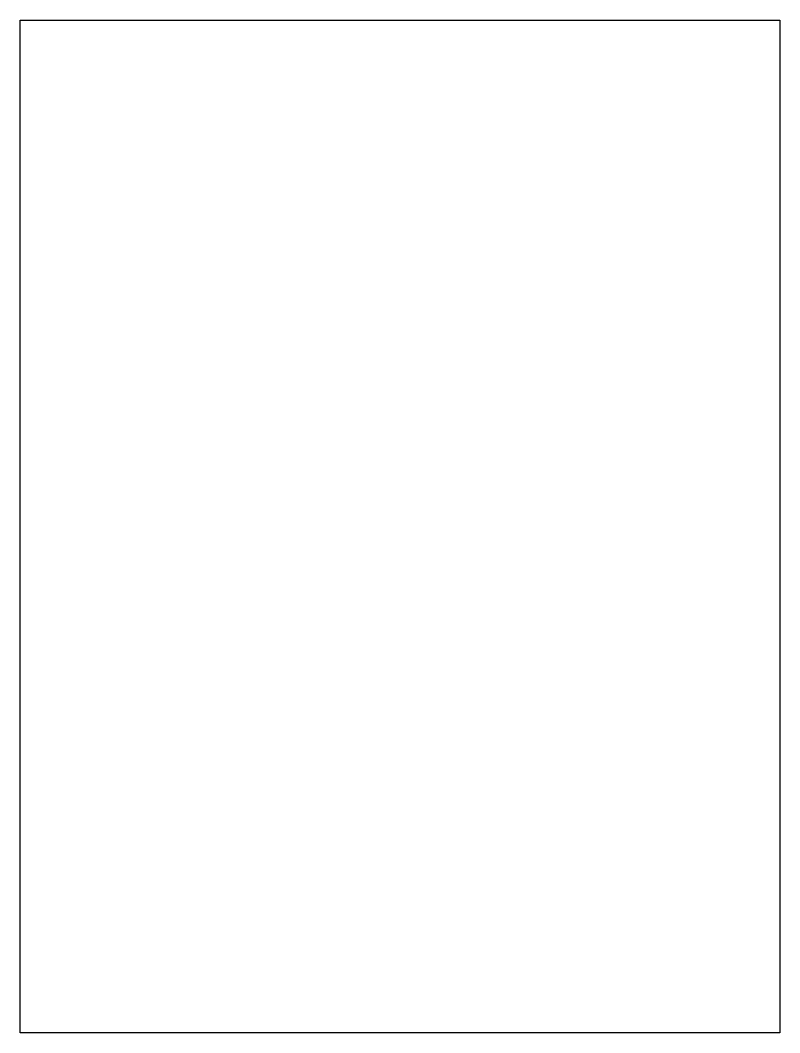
# Model space of a CAD drawing. Header units: metres. Extents: x 0 to 9.1, y 0 to 12.2.
import ezdxf

# ---------------------------------------------------------------- set-up
doc = ezdxf.new("R2010")
doc.units = ezdxf.units.M

msp = doc.modelspace()

# ---------------------------------------------------------------- linework, layer by layer
at = {"layer": 'PLOT'}
msp.add_lwpolyline([(0, 0), (0, 12.192), (9.144, 12.192), (9.144, 0)], close=True, dxfattribs=at)

doc.saveas('drawing.dxf')
